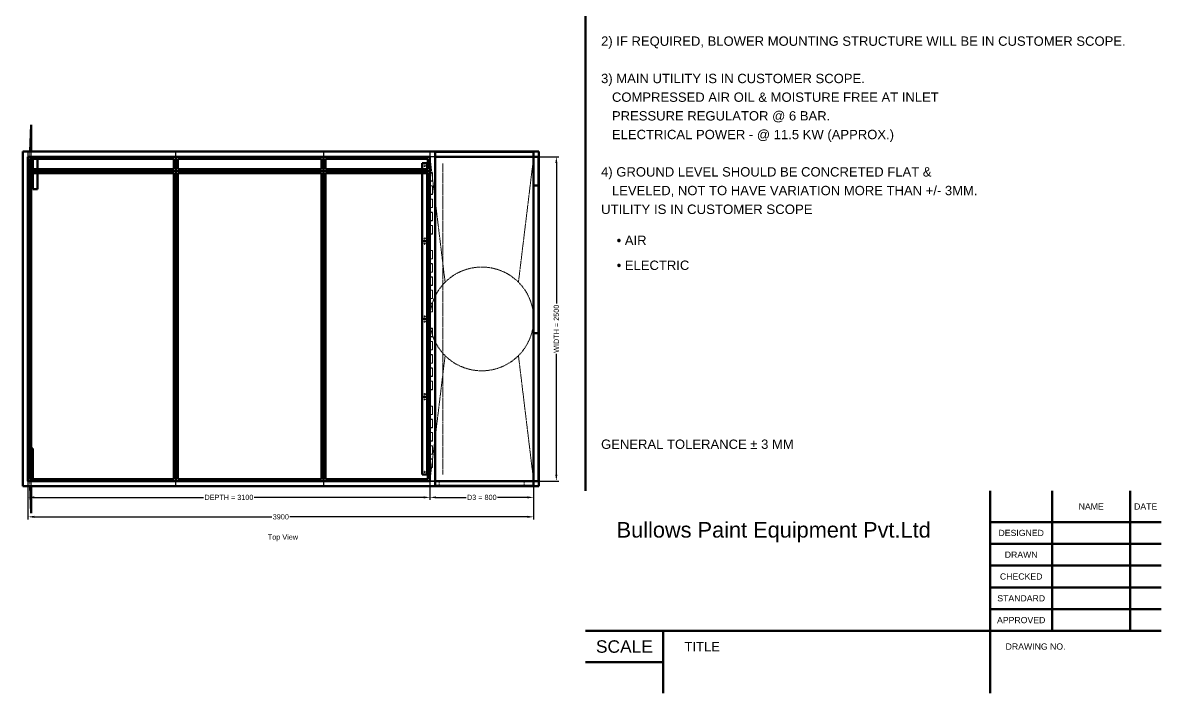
# Model space of a CAD drawing. Header units: millimetres. Extents: x 924 to 14628, y 360 to 10527.
# Drawn here: x 5848 to 14628, y 360 to 5530 of the extents above; entities that cross this region are included whole.
import ezdxf
from ezdxf.enums import TextEntityAlignment as Align

# ---------------------------------------------------------------- set-up
doc = ezdxf.new("R2010")
doc.units = ezdxf.units.MM
doc.linetypes.add('Hidden', pattern=[15, 5, -3, 5, -2])
for name, color, linetype, lineweight in [('Default', 7, 'Continuous', 50), ('Edges', 7, 'Hidden', 15), ('HiddenEdges', 2, 'Hidden', 15), ('HiddenSilhouettes', 2, 'Hidden', 15), ('HiddenWires', 7, 'Hidden', 15), ('Silhouettes', 7, 'Continuous', 50), ('Wires', 7, 'Hidden', 15)]:
    doc.layers.add(name, color=color, linetype=linetype, lineweight=lineweight)
doc.layers.add('Dimension', color=7, linetype='Continuous', lineweight=50, true_color=0x6495ed)
doc.styles.add('Default', font='arial.ttf')
doc.dimstyles.get("Standard").update_dxf_attribs({"dimtxt": 0.18, "dimasz": 0.18, "dimexe": 0.18, "dimexo": 0.0625, "dimgap": 0.09, "dimtad": 0, "dimtih": 1, "dimtoh": 1, "dimdec": 4, "dimzin": 0, "dimdsep": 46, "dimtxsty": 'Standard', "dimcen": 0.09, "dimadec": 0, "dimazin": 0, "dimtfac": 1, "dimtdec": 4, "dimtofl": 0, "dimtmove": 0, "dimatfit": 3, "dimfxl": 1, "dimtolj": 1, "dimtzin": 0, "dimarcsym": 0})

# ---------------------------------------------------------------- blocks, each defined once
blk = doc.blocks.new('Top')
at = {"layer": 'Edges'}
for points in [[(1832.8, 282.8), (1950, 1250)], [(1190, 919.8), (1267.2, 282.8)], [(1190, -919.8), (1267.2, -282.8)], [(1832.8, -282.8), (1950, -1250)]]:
    blk.add_lwpolyline(points, dxfattribs=at)
for start, end in [(45, 135), (135, 154.29836), (315.00001, 45), (205.70164, 224.99999), (224.99999, 315.00001)]:
    blk.add_arc((1550, 0), 400, start, end, dxfattribs=at)
at = {"layer": 'HiddenEdges'}
blk.add_lwpolyline([(1150, 1250), (1190, 919.8)], dxfattribs=at)
for points in [[(-1953, 1253, 0), (1153, 1253, 0)], [(-1953, -1253, 0), (-1953, 1253, 0)], [(-1950, 1253, 0), (1953, 1253, 0)], [(-1948.8, 1286.8, 0), (-811.2, 1286.8, 0)], [(-1948.8, 1250, 0), (-1948.8, 1286.8, 0)], [(-1948.8, 1141.2, 0), (-1948.8, 1248.8, 0)], [(-1948.8, 1248.8, 0), (-811.2, 1248.8, 0)], [(-1935, 1286.8, 0), (-1935, 1288, 0)], [(-1912, 1001.2, 0), (-1912, 1248.8, 0)], [(-825, 1286.8, 0), (-825, 1288, 0)], [(-811.2, 1250, 0), (-811.2, 1286.8, 0)], [(-811.2, 1141.2, 0), (-811.2, 1248.8, 0)], [(-808.8, 1250, 0), (-808.8, 1286.8, 0)], [(-808.8, 1286.8, 0), (328.8, 1286.8, 0)], [(-808.8, 1141.2, 0), (-808.8, 1248.8, 0)], [(-808.8, 1248.8, 0), (328.8, 1248.8, 0)], [(-795, 1286.8, 0), (-795, 1288, 0)], [(315, 1286.8, 0), (315, 1288, 0)], [(328.8, 1250, 0), (328.8, 1286.8, 0)], [(328.8, 1141.2, 0), (328.8, 1248.8, 0)], [(331.2, 1250, 0), (331.2, 1286.8, 0)], [(331.2, 1286.8, 0), (1148.8, 1286.8, 0)], [(331.2, 1248.8, 0), (1148.8, 1248.8, 0)], [(331.2, 1141.2, 0), (331.2, 1248.8, 0)], [(345, 1286.8, 0), (345, 1288, 0)], [(1135, 1286.8, 0), (1135, 1288, 0)], [(1148.8, 1250, 0), (1148.8, 1286.8, 0)], [(1148.8, 1141.2, 0), (1148.8, 1248.8, 0)], [(1151.2, 1250, 0), (1151.2, 1286.8, 0)], [(1151.2, 1286.8, 0), (1948.8, 1286.8, 0)], [(1153, -1253, 0), (1153, 1253, 0)], [(1165, 1286.8, 0), (1165, 1288, 0)], [(1935, 1286.8, 0), (1935, 1288, 0)], [(1948.8, 1250, 0), (1948.8, 1286.8, 0)], [(1950, -1250, 0), (1950, 1250, 0)], [(1951.2, 1031.2, 0), (1951.2, 1248.8, 0)], [(1951.2, 1248.8, 0), (1986.8, 1248.8, 0)], [(1953, -1253, 0), (1953, 1253, 0)], [(-1913.2, 1213.2, 0), (-1912, 1213.2, 0)], [(1950, 1213.2, 0), (1951.2, 1213.2, 0)], [(-1948.8, 1141.2, 0), (-811.2, 1141.2, 0)], [(-1948.8, 1138.8, 0), (-811.2, 1138.8, 0)], [(-1948.8, -1248.8, 0), (-1948.8, 1138.8, 0)], [(-811.2, -1248.8, 0), (-811.2, 1138.8, 0)], [(-808.8, 1141.2, 0), (328.8, 1141.2, 0)], [(-808.8, -1248.8, 0), (-808.8, 1138.8, 0)], [(-808.8, 1138.8, 0), (328.8, 1138.8, 0)], [(328.8, -1248.8, 0), (328.8, 1138.8, 0)], [(331.2, 1141.2, 0), (1148.8, 1141.2, 0)], [(331.2, -1248.8, 0), (331.2, 1138.8, 0)], [(331.2, 1138.8, 0), (1148.8, 1138.8, 0)], [(1148.8, -1248.8, 0), (1148.8, 1138.8, 0)], [(1950, 1066.8, 0), (1951.2, 1066.8, 0)], [(-1950, 1000, 0), (-1925, 1000, 0)], [(-1913.2, 1036.8, 0), (-1912, 1036.8, 0)], [(-1913.2, 1020.7, 0), (-1912, 1020.7, 0)], [(-1913.2, 1020, 0), (-1912, 1020, 0)], [(-1913.2, 1019, 0), (-1912, 1019, 0)], [(-1913.2, 1018, 0), (-1912, 1018, 0)], [(-1913.2, 1017.3, 0), (-1912, 1017.3, 0)], [(-1912, 1001.2, 0), (-1876.4, 1001.2, 0)], [(1950, 993.2, 0), (1951.2, 993.2, 0)], [(1951.2, 1031.2, 0), (1986.8, 1031.2, 0)], [(1951.2, 1028.8, 0), (1986.8, 1028.8, 0)], [(1951.2, -108.8, 0), (1951.2, 1028.8, 0)], [(1950, -73.2, 0), (1951.2, -73.2, 0)], [(1950, -146.8, 0), (1951.2, -146.8, 0)], [(1951.2, -108.8, 0), (1986.8, -108.8, 0)], [(1951.2, -111.2, 0), (1986.8, -111.2, 0)], [(1951.2, -1248.8, 0), (1951.2, -111.2, 0)], [(1150, -1250, 0), (1190, -919.8, 0)], [(-1950, -1036.8, 0), (-1948.8, -1036.8, 0)], [(-1948.8, -1001.2, 0), (-1913.2, -1001.2, 0)], [(-1950, -1213.2, 0), (-1948.8, -1213.2, 0)], [(1950, -1213.2, 0), (1951.2, -1213.2, 0)], [(-1953, -1253, 0), (1153, -1253, 0)], [(-1950, -1229.3, 0), (-1948.8, -1229.3, 0)], [(-1950, -1230, 0), (-1948.8, -1230, 0)], [(-1950, -1231, 0), (-1948.8, -1231, 0)], [(-1950, -1232, 0), (-1948.8, -1232, 0)], [(-1950, -1232.7, 0), (-1948.8, -1232.7, 0)], [(-1950, -1253, 0), (1953, -1253, 0)], [(-1948.8, -1248.8, 0), (-811.2, -1248.8, 0)], [(-1948.8, -1286.8, 0), (-1948.8, -1250, 0)], [(-1948.8, -1286.8, 0), (-811.2, -1286.8, 0)], [(-1935, -1288, 0), (-1935, -1286.8, 0)], [(-825, -1288, 0), (-825, -1286.8, 0)], [(-811.2, -1286.8, 0), (-811.2, -1250, 0)], [(-808.8, -1248.8, 0), (328.8, -1248.8, 0)], [(-808.8, -1286.8, 0), (-808.8, -1250, 0)], [(-808.8, -1286.8, 0), (328.8, -1286.8, 0)], [(-795, -1288, 0), (-795, -1286.8, 0)], [(315, -1288, 0), (315, -1286.8, 0)], [(328.8, -1286.8, 0), (328.8, -1250, 0)], [(331.2, -1248.8, 0), (1148.8, -1248.8, 0)], [(331.2, -1286.8, 0), (331.2, -1250, 0)], [(331.2, -1286.8, 0), (1148.8, -1286.8, 0)], [(345, -1288, 0), (345, -1286.8, 0)], [(1135, -1288, 0), (1135, -1286.8, 0)], [(1148.8, -1286.8, 0), (1148.8, -1250, 0)], [(1151.2, -1286.8, 0), (1151.2, -1250, 0)], [(1151.2, -1286.8, 0), (1948.8, -1286.8, 0)], [(1165, -1288, 0), (1165, -1286.8, 0)], [(1222, -1251.6, 0), (1878, -1251.6, 0)], [(1222, -1286.4, 0), (1878, -1286.4, 0)], [(1260, -1250, 0), (1260, -1248.8, 0)], [(1840, -1250, 0), (1840, -1248.8, 0)], [(1935, -1288, 0), (1935, -1286.8, 0)], [(1948.8, -1286.8, 0), (1948.8, -1250, 0)], [(1951.2, -1248.8, 0), (1986.8, -1248.8, 0)]]:
    blk.add_polyline3d(points, dxfattribs=at)
blk.add_arc((1550, 0), 400, 154.29836, 205.70164, dxfattribs=at)
at = {"layer": 'HiddenSilhouettes'}
for points in [[(-1950, 1250, 0), (-1950, 1290, 0)], [(-1950, 1288, 0), (-810, 1288, 0)], [(-1950, 1250, 0), (-1950, 1288, 0)], [(-1950, 1251.2, 0), (-810, 1251.2, 0)], [(-1947, 1003, 0), (-1934.2, 1290, 0)], [(-1925, 1235, 0), (-1925, 1290, 0)], [(-1913.2, 1235, 0), (-1913.2, 1250, 0)], [(-1876.4, 1235, 0), (-1876.4, 1250, 0)], [(-810, 1250, 0), (-810, 1288, 0)], [(-810, 1288, 0), (330, 1288, 0)], [(-810, 1251.2, 0), (330, 1251.2, 0)], [(330, 1250, 0), (330, 1288, 0)], [(330, 1288, 0), (1150, 1288, 0)], [(330, 1251.2, 0), (1150, 1251.2, 0)], [(1119.4, 1250, 0), (1243.8, 1250, 0)], [(1150, 1250, 0), (1150, 1288, 0)], [(1150, 1288, 0), (1190, 1288, 0)], [(1150, 1251.2, 0), (1950, 1251.2, 0)], [(1150, 1250, 0), (1190, 1250, 0)], [(-1925, 1125, 0), (-1925, 1155, 0)], [(-1913.2, 1125, 0), (-1913.2, 1155, 0)], [(-1876.4, 1125, 0), (-1876.4, 1155, 0)], [(1090, 1125, 0), (1090, 1155, 0)], [(1130, 1125, 0), (1130, 1155, 0)], [(1130, 1125, 0), (1130, 1155, 0)], [(1131.2, 1125, 0), (1131.2, 1155, 0)], [(1135, 1187.5, 0), (1150, 1187.5, 0)], [(1135, 1186.3, 0), (1150, 1186.3, 0)], [(1135, 1122.7, 0), (1150, 1122.7, 0)], [(1135, 1121.5, 0), (1150, 1121.5, 0)], [(1135, 1085.5, 0), (1150, 1085.5, 0)], [(1135, 1084.3, 0), (1150, 1084.3, 0)], [(1150, 1128.5, 0), (1170, 1128.5, 0)], [(1150, 1127.3, 0), (1168.8, 1127.3, 0)], [(1150, 1063.7, 0), (1168.8, 1063.7, 0)], [(1150, 1062.5, 0), (1170, 1062.5, 0)], [(1168.8, 1063.7, 0), (1168.8, 1127.3, 0)], [(1170, 1062.5, 0), (1170, 1128.5, 0)], [(-1950, 1025, 0), (-1947, 1025, 0)], [(-1947, -1025, 0), (-1947, 1025, 0)], [(-1913.2, 1021, 0), (-1912, 1021, 0)], [(-1913.2, 1017, 0), (-1912, 1017, 0)], [(1135, 1020.7, 0), (1150, 1020.7, 0)], [(1135, 1019.5, 0), (1150, 1019.5, 0)], [(1135, 983.5, 0), (1150, 983.5, 0)], [(1135, 982.3, 0), (1150, 982.3, 0)], [(1150, 1026.5, 0), (1170, 1026.5, 0)], [(1150, 1025.3, 0), (1168.8, 1025.3, 0)], [(1168.8, 961.7, 0), (1168.8, 1025.3, 0)], [(1170, 960.5, 0), (1170, 1026.5, 0)], [(1135, 918.7, 0), (1150, 918.7, 0)], [(1135, 917.5, 0), (1150, 917.5, 0)], [(1135, 881.5, 0), (1150, 881.5, 0)], [(1135, 880.3, 0), (1150, 880.3, 0)], [(1150, 961.7, 0), (1168.8, 961.7, 0)], [(1150, 960.5, 0), (1170, 960.5, 0)], [(1150, 924.5, 0), (1170, 924.5, 0)], [(1150, 923.3, 0), (1168.8, 923.3, 0)], [(1168.8, 859.7, 0), (1168.8, 923.3, 0)], [(1170, 858.5, 0), (1170, 924.5, 0)], [(1135, 816.7, 0), (1150, 816.7, 0)], [(1135, 815.5, 0), (1150, 815.5, 0)], [(1150, 859.7, 0), (1168.8, 859.7, 0)], [(1150, 858.5, 0), (1170, 858.5, 0)], [(1150, 822.5, 0), (1170, 822.5, 0)], [(1150, 821.3, 0), (1168.8, 821.3, 0)], [(1168.8, 757.7, 0), (1168.8, 821.3, 0)], [(1170, 756.5, 0), (1170, 822.5, 0)], [(1135, 779.5, 0), (1150, 779.5, 0)], [(1135, 778.3, 0), (1150, 778.3, 0)], [(1135, 714.7, 0), (1150, 714.7, 0)], [(1135, 713.5, 0), (1150, 713.5, 0)], [(1150, 757.7, 0), (1168.8, 757.7, 0)], [(1150, 756.5, 0), (1170, 756.5, 0)], [(1150, 720.5, 0), (1170, 720.5, 0)], [(1150, 719.3, 0), (1168.8, 719.3, 0)], [(1168.8, 655.7, 0), (1168.8, 719.3, 0)], [(1170, 654.5, 0), (1170, 720.5, 0)], [(1135, 677.5, 0), (1150, 677.5, 0)], [(1135, 676.3, 0), (1150, 676.3, 0)], [(1150, 655.7, 0), (1168.8, 655.7, 0)], [(1150, 654.5, 0), (1170, 654.5, 0)], [(1135, 612.7, 0), (1150, 612.7, 0)], [(1135, 611.5, 0), (1150, 611.5, 0)], [(1135, 587.5, 0), (1150, 587.5, 0)], [(1135, 586.3, 0), (1150, 586.3, 0)], [(1150, 528.5, 0), (1170, 528.5, 0)], [(1150, 527.3, 0), (1168.8, 527.3, 0)], [(1168.8, 463.7, 0), (1168.8, 527.3, 0)], [(1170, 462.5, 0), (1170, 528.5, 0)], [(1135, 522.7, 0), (1150, 522.7, 0)], [(1135, 521.5, 0), (1150, 521.5, 0)], [(1135, 485.5, 0), (1150, 485.5, 0)], [(1135, 484.3, 0), (1150, 484.3, 0)], [(1150, 463.7, 0), (1168.8, 463.7, 0)], [(1150, 462.5, 0), (1170, 462.5, 0)], [(1135, 420.7, 0), (1150, 420.7, 0)], [(1135, 419.5, 0), (1150, 419.5, 0)], [(1135, 383.5, 0), (1150, 383.5, 0)], [(1135, 382.3, 0), (1150, 382.3, 0)], [(1150, 426.5, 0), (1170, 426.5, 0)], [(1150, 425.3, 0), (1168.8, 425.3, 0)], [(1150, 361.7, 0), (1168.8, 361.7, 0)], [(1150, 360.5, 0), (1170, 360.5, 0)], [(1168.8, 361.7, 0), (1168.8, 425.3, 0)], [(1170, 360.5, 0), (1170, 426.5, 0)], [(1135, 318.7, 0), (1150, 318.7, 0)], [(1135, 317.5, 0), (1150, 317.5, 0)], [(1135, 281.5, 0), (1150, 281.5, 0)], [(1135, 280.3, 0), (1150, 280.3, 0)], [(1150, 324.5, 0), (1170, 324.5, 0)], [(1150, 323.3, 0), (1168.8, 323.3, 0)], [(1168.8, 259.7, 0), (1168.8, 323.3, 0)], [(1170, 258.5, 0), (1170, 324.5, 0)], [(1135, 216.7, 0), (1150, 216.7, 0)], [(1135, 215.5, 0), (1150, 215.5, 0)], [(1135, 179.5, 0), (1150, 179.5, 0)], [(1135, 178.3, 0), (1150, 178.3, 0)], [(1150, 259.7, 0), (1168.8, 259.7, 0)], [(1150, 258.5, 0), (1170, 258.5, 0)], [(1150, 222.5, 0), (1170, 222.5, 0)], [(1150, 221.3, 0), (1168.8, 221.3, 0)], [(1168.8, 157.7, 0), (1168.8, 221.3, 0)], [(1170, 156.5, 0), (1170, 222.5, 0)], [(1135, 114.7, 0), (1150, 114.7, 0)], [(1135, 113.5, 0), (1150, 113.5, 0)], [(1150, 157.7, 0), (1168.8, 157.7, 0)], [(1150, 156.5, 0), (1170, 156.5, 0)], [(1150, 120.5, 0), (1170, 120.5, 0)], [(1150, 119.3, 0), (1168.8, 119.3, 0)], [(1168.8, 55.7, 0), (1168.8, 119.3, 0)], [(1170, 54.5, 0), (1170, 120.5, 0)], [(1135, 77.5, 0), (1150, 77.5, 0)], [(1135, 76.3, 0), (1150, 76.3, 0)], [(1135, 12.7, 0), (1150, 12.7, 0)], [(1135, 11.5, 0), (1150, 11.5, 0)], [(1150, 55.7, 0), (1168.8, 55.7, 0)], [(1150, 54.5, 0), (1170, 54.5, 0)], [(1135, -12.5, 0), (1150, -12.5, 0)], [(1135, -13.7, 0), (1150, -13.7, 0)], [(1135, -77.3, 0), (1150, -77.3, 0)], [(1135, -78.5, 0), (1150, -78.5, 0)], [(1150, -71.5, 0), (1170, -71.5, 0)], [(1150, -72.7, 0), (1168.8, -72.7, 0)], [(1168.8, -136.3, 0), (1168.8, -72.7, 0)], [(1170, -137.5, 0), (1170, -71.5, 0)], [(1135, -114.5, 0), (1150, -114.5, 0)], [(1135, -115.7, 0), (1150, -115.7, 0)], [(1150, -136.3, 0), (1168.8, -136.3, 0)], [(1150, -137.5, 0), (1170, -137.5, 0)], [(1150, -173.5, 0), (1170, -173.5, 0)], [(1150, -174.7, 0), (1168.8, -174.7, 0)], [(1168.8, -238.3, 0), (1168.8, -174.7, 0)], [(1170, -239.5, 0), (1170, -173.5, 0)], [(1135, -179.3, 0), (1150, -179.3, 0)], [(1135, -180.5, 0), (1150, -180.5, 0)], [(1135, -216.5, 0), (1150, -216.5, 0)], [(1135, -217.7, 0), (1150, -217.7, 0)], [(1150, -238.3, 0), (1168.8, -238.3, 0)], [(1150, -239.5, 0), (1170, -239.5, 0)], [(1135, -281.3, 0), (1150, -281.3, 0)], [(1135, -282.5, 0), (1150, -282.5, 0)], [(1135, -318.5, 0), (1150, -318.5, 0)], [(1135, -319.7, 0), (1150, -319.7, 0)], [(1150, -275.5, 0), (1170, -275.5, 0)], [(1150, -276.7, 0), (1168.8, -276.7, 0)], [(1150, -340.3, 0), (1168.8, -340.3, 0)], [(1150, -341.5, 0), (1170, -341.5, 0)], [(1168.8, -340.3, 0), (1168.8, -276.7, 0)], [(1170, -341.5, 0), (1170, -275.5, 0)], [(1135, -383.3, 0), (1150, -383.3, 0)], [(1135, -384.5, 0), (1150, -384.5, 0)], [(1135, -420.5, 0), (1150, -420.5, 0)], [(1135, -421.7, 0), (1150, -421.7, 0)], [(1150, -377.5, 0), (1170, -377.5, 0)], [(1150, -378.7, 0), (1168.8, -378.7, 0)], [(1168.8, -442.3, 0), (1168.8, -378.7, 0)], [(1170, -443.5, 0), (1170, -377.5, 0)], [(1135, -485.3, 0), (1150, -485.3, 0)], [(1135, -486.5, 0), (1150, -486.5, 0)], [(1135, -522.5, 0), (1150, -522.5, 0)], [(1135, -523.7, 0), (1150, -523.7, 0)], [(1150, -442.3, 0), (1168.8, -442.3, 0)], [(1150, -443.5, 0), (1170, -443.5, 0)], [(1150, -479.5, 0), (1170, -479.5, 0)], [(1150, -480.7, 0), (1168.8, -480.7, 0)], [(1168.8, -544.3, 0), (1168.8, -480.7, 0)], [(1170, -545.5, 0), (1170, -479.5, 0)], [(1135, -587.3, 0), (1150, -587.3, 0)], [(1135, -588.5, 0), (1150, -588.5, 0)], [(1135, -612.5, 0), (1150, -612.5, 0)], [(1135, -613.7, 0), (1150, -613.7, 0)], [(1150, -544.3, 0), (1168.8, -544.3, 0)], [(1150, -545.5, 0), (1170, -545.5, 0)], [(1135, -677.3, 0), (1150, -677.3, 0)], [(1135, -678.5, 0), (1150, -678.5, 0)], [(1150, -671.5, 0), (1170, -671.5, 0)], [(1150, -672.7, 0), (1168.8, -672.7, 0)], [(1168.8, -736.3, 0), (1168.8, -672.7, 0)], [(1170, -737.5, 0), (1170, -671.5, 0)], [(1135, -714.5, 0), (1150, -714.5, 0)], [(1135, -715.7, 0), (1150, -715.7, 0)], [(1135, -779.3, 0), (1150, -779.3, 0)], [(1135, -780.5, 0), (1150, -780.5, 0)], [(1150, -736.3, 0), (1168.8, -736.3, 0)], [(1150, -737.5, 0), (1170, -737.5, 0)], [(1150, -773.5, 0), (1170, -773.5, 0)], [(1150, -774.7, 0), (1168.8, -774.7, 0)], [(1168.8, -838.3, 0), (1168.8, -774.7, 0)], [(1170, -839.5, 0), (1170, -773.5, 0)], [(1135, -816.5, 0), (1150, -816.5, 0)], [(1135, -817.7, 0), (1150, -817.7, 0)], [(1150, -838.3, 0), (1168.8, -838.3, 0)], [(1150, -839.5, 0), (1170, -839.5, 0)], [(1150, -875.5, 0), (1170, -875.5, 0)], [(1150, -876.7, 0), (1168.8, -876.7, 0)], [(1168.8, -940.3, 0), (1168.8, -876.7, 0)], [(1170, -941.5, 0), (1170, -875.5, 0)], [(1135, -881.3, 0), (1150, -881.3, 0)], [(1135, -882.5, 0), (1150, -882.5, 0)], [(1135, -918.5, 0), (1150, -918.5, 0)], [(1135, -919.7, 0), (1150, -919.7, 0)], [(1150, -940.3, 0), (1168.8, -940.3, 0)], [(1150, -941.5, 0), (1170, -941.5, 0)], [(-1950, -1000, 0), (-1925, -1000, 0)], [(-1950, -1025, 0), (-1947, -1025, 0)], [(-1947, -1003, 0), (-1934.2, -1290, 0)], [(1135, -983.3, 0), (1150, -983.3, 0)], [(1135, -984.5, 0), (1150, -984.5, 0)], [(1135, -1020.5, 0), (1150, -1020.5, 0)], [(1135, -1021.7, 0), (1150, -1021.7, 0)], [(1150, -977.5, 0), (1170, -977.5, 0)], [(1150, -978.7, 0), (1168.8, -978.7, 0)], [(1150, -1042.3, 0), (1168.8, -1042.3, 0)], [(1150, -1043.5, 0), (1170, -1043.5, 0)], [(1168.8, -1042.3, 0), (1168.8, -978.7, 0)], [(1170, -1043.5, 0), (1170, -977.5, 0)], [(1135, -1085.3, 0), (1150, -1085.3, 0)], [(1135, -1086.5, 0), (1150, -1086.5, 0)], [(1135, -1122.5, 0), (1150, -1122.5, 0)], [(1135, -1123.7, 0), (1150, -1123.7, 0)], [(1150, -1079.5, 0), (1170, -1079.5, 0)], [(1150, -1080.7, 0), (1168.8, -1080.7, 0)], [(1168.8, -1144.3, 0), (1168.8, -1080.7, 0)], [(1170, -1145.5, 0), (1170, -1079.5, 0)], [(-1950, -1229, 0), (-1948.8, -1229, 0)], [(1135, -1187.3, 0), (1150, -1187.3, 0)], [(1135, -1188.5, 0), (1150, -1188.5, 0)], [(1150, -1144.3, 0), (1168.8, -1144.3, 0)], [(1150, -1145.5, 0), (1170, -1145.5, 0)], [(-1950, -1233, 0), (-1948.8, -1233, 0)], [(-1950, -1248.8, 0), (-810, -1248.8, 0)], [(-1950, -1288, 0), (-1950, -1250, 0)], [(-1950, -1290, 0), (-1950, -1250, 0)], [(-1950, -1288, 0), (-810, -1288, 0)], [(-1925, -1290, 0), (-1925, -1235, 0)], [(-1913.2, -1250, 0), (-1913.2, -1235, 0)], [(-995, -1250, 0), (995, -1250, 0)], [(-810, -1248.8, 0), (330, -1248.8, 0)], [(-810, -1288, 0), (-810, -1250, 0)], [(-810, -1288, 0), (330, -1288, 0)], [(330, -1248.8, 0), (1150, -1248.8, 0)], [(330, -1288, 0), (330, -1250, 0)], [(330, -1288, 0), (1150, -1288, 0)], [(1119.4, -1250, 0), (1243.8, -1250, 0)], [(1119.4, -1290, 0), (1190, -1290, 0)], [(1150, -1248.8, 0), (1950, -1248.8, 0)], [(1150, -1288, 0), (1150, -1250, 0)], [(1150, -1250, 0), (1190, -1250, 0)], [(1150, -1288, 0), (1190, -1288, 0)], [(1220.4, -1288, 0), (1220.4, -1250, 0)], [(1222, -1288, 0), (1222, -1250, 0)], [(1223.6, -1251.6, 0), (1223.6, -1250, 0)], [(1237.5, -1247, 0), (1287.5, -1247, 0)], [(1237.5, -1250, 0), (1237.5, -1247, 0)], [(1258.4, -1251.6, 0), (1258.4, -1250, 0)], [(1260, -1251.6, 0), (1260, -1250, 0)], [(1287.5, -1250, 0), (1287.5, -1247, 0)], [(1287.5, -1247, 0), (1817.5, -1247, 0)], [(1817.5, -1250, 0), (1817.5, -1247, 0)], [(1817.5, -1247, 0), (1867.5, -1247, 0)], [(1840, -1251.6, 0), (1840, -1250, 0)], [(1841.6, -1251.6, 0), (1841.6, -1250, 0)], [(1867.5, -1250, 0), (1867.5, -1247, 0)], [(1876.4, -1288, 0), (1876.4, -1250, 0)], [(1878, -1288, 0), (1878, -1250, 0)], [(1950, -1250, 0), (1950, -1248.8, 0)]]:
    blk.add_polyline3d(points, dxfattribs=at)
at = {"layer": 'HiddenWires'}
for points in [[(1250, 600, 0), (1250, 1200, 0)], [(1250, 0, 0), (1250, 600, 0)], [(1250, -600, 0), (1250, 0, 0)], [(1250, -1200, 0), (1250, -600, 0)]]:
    blk.add_polyline3d(points, dxfattribs=at)
at = {"layer": 'Silhouettes'}
for points in [[(-1934.2, 1290), (-1925, 1497)], [(-1934.2, -1290), (-1925, -1497)]]:
    blk.add_lwpolyline(points, dxfattribs=at)
for points in [[(-1925, 1290, 0), (-1925, 1497, 0)], [(-1990, 1290, 0), (1190, 1290, 0)], [(-1990, -1290, 0), (-1990, 1290, 0)], [(-1950, 1250, 0), (-810, 1250, 0)], [(-1950, 1140, 0), (-1950, 1250, 0)], [(-1950, 1122.8, 0), (-1950, 1250, 0)], [(-1935, 1155, 0), (-1935, 1235, 0)], [(-1935, 1235, 0), (-825, 1235, 0)], [(-1925, 1155, 0), (-1925, 1235, 0)], [(-1913.2, 1155, 0), (-1913.2, 1235, 0)], [(-1876.4, 1155, 0), (-1876.4, 1235, 0)], [(-995, 1250, 0), (995, 1250, 0)], [(-825, 1155, 0), (-825, 1235, 0)], [(-810, 1140, 0), (-810, 1250, 0)], [(-810, 1250, 0), (330, 1250, 0)], [(-795, 1155, 0), (-795, 1235, 0)], [(-795, 1235, 0), (315, 1235, 0)], [(315, 1155, 0), (315, 1235, 0)], [(330, 1250, 0), (1150, 1250, 0)], [(330, 1140, 0), (330, 1250, 0)], [(345, 1155, 0), (345, 1235, 0)], [(345, 1235, 0), (1135, 1235, 0)], [(1119.4, 1290, 0), (1990, 1290, 0)], [(1135, 1155, 0), (1135, 1235, 0)], [(1150, 1140, 0), (1150, 1250, 0)], [(1190, -1290, 0), (1190, 1290, 0)], [(1190, 1288, 0), (1950, 1288, 0)], [(1190, 1250, 0), (1950, 1250, 0)], [(1950, 1250, 0), (1950, 1288, 0)], [(1950, 0, 0), (1950, 1250, 0)], [(1950, 1122.8, 0), (1950, 1250, 0)], [(1950, 1250, 0), (1986.8, 1250, 0)], [(1986.8, 1030, 0), (1986.8, 1250, 0)], [(1990, -1290, 0), (1990, 1290, 0)], [(-1935, 1155, 0), (-825, 1155, 0)], [(-795, 1155, 0), (315, 1155, 0)], [(345, 1155, 0), (1135, 1155, 0)], [(1090, 1155, 0), (1090, 1200, 0)], [(1090, 1200, 0), (1130, 1200, 0)], [(1130, 1155, 0), (1130, 1200, 0)], [(1130, 1155, 0), (1130, 1187.5, 0)], [(1130, 1187.5, 0), (1135, 1187.5, 0)], [(1131.2, 1155, 0), (1131.2, 1186.3, 0)], [(1131.2, 1186.3, 0), (1135, 1186.3, 0)], [(1150, 1122.8, 0), (1150, 1216.3, 0)], [(-1950, 1140, 0), (-810, 1140, 0)], [(-1950, -1250, 0), (-1950, 1140, 0)], [(-1935, 1125, 0), (-825, 1125, 0)], [(-1935, -1235, 0), (-1935, 1125, 0)], [(-1925, -1235, 0), (-1925, 1125, 0)], [(-1913.2, 1000, 0), (-1913.2, 1125, 0)], [(-1876.4, 1000, 0), (-1876.4, 1125, 0)], [(-825, -1235, 0), (-825, 1125, 0)], [(-810, -1250, 0), (-810, 1140, 0)], [(-810, 1140, 0), (330, 1140, 0)], [(-795, -1235, 0), (-795, 1125, 0)], [(-795, 1125, 0), (315, 1125, 0)], [(315, -1235, 0), (315, 1125, 0)], [(330, -1250, 0), (330, 1140, 0)], [(330, 1140, 0), (1150, 1140, 0)], [(345, -1235, 0), (345, 1125, 0)], [(345, 1125, 0), (1135, 1125, 0)], [(1090, 600, 0), (1090, 1125, 0)], [(1130, 1121.5, 0), (1130, 1125, 0)], [(1130, 600, 0), (1130, 1125, 0)], [(1130, 1121.5, 0), (1135, 1121.5, 0)], [(1130, 1019.5, 0), (1130, 1085.5, 0)], [(1130, 1085.5, 0), (1135, 1085.5, 0)], [(1131.2, 1122.7, 0), (1131.2, 1125, 0)], [(1131.2, 1122.7, 0), (1135, 1122.7, 0)], [(1131.2, 1020.7, 0), (1131.2, 1084.3, 0)], [(1131.2, 1084.3, 0), (1135, 1084.3, 0)], [(1135, -1235, 0), (1135, 1125, 0)], [(1150, -1250, 0), (1150, 1140, 0)], [(-1913.2, 1000, 0), (-1876.4, 1000, 0)], [(1130, 1019.5, 0), (1135, 1019.5, 0)], [(1130, 917.5, 0), (1130, 983.5, 0)], [(1130, 983.5, 0), (1135, 983.5, 0)], [(1131.2, 1020.7, 0), (1135, 1020.7, 0)], [(1131.2, 918.7, 0), (1131.2, 982.3, 0)], [(1131.2, 982.3, 0), (1135, 982.3, 0)], [(1950, 1030, 0), (1986.8, 1030, 0)], [(1986.8, -110, 0), (1986.8, 1030, 0)], [(1130, 917.5, 0), (1135, 917.5, 0)], [(1130, 815.5, 0), (1130, 881.5, 0)], [(1130, 881.5, 0), (1135, 881.5, 0)], [(1131.2, 918.7, 0), (1135, 918.7, 0)], [(1131.2, 816.7, 0), (1131.2, 880.3, 0)], [(1131.2, 880.3, 0), (1135, 880.3, 0)], [(1130, 815.5, 0), (1135, 815.5, 0)], [(1131.2, 816.7, 0), (1135, 816.7, 0)], [(1130, 713.5, 0), (1130, 779.5, 0)], [(1130, 779.5, 0), (1135, 779.5, 0)], [(1130, 713.5, 0), (1135, 713.5, 0)], [(1131.2, 714.7, 0), (1131.2, 778.3, 0)], [(1131.2, 778.3, 0), (1135, 778.3, 0)], [(1131.2, 714.7, 0), (1135, 714.7, 0)], [(1130, 611.5, 0), (1130, 677.5, 0)], [(1130, 677.5, 0), (1135, 677.5, 0)], [(1131.2, 612.7, 0), (1131.2, 676.3, 0)], [(1131.2, 676.3, 0), (1135, 676.3, 0)], [(1090, 0, 0), (1090, 600, 0)], [(1090, 600, 0), (1130, 600, 0)], [(1130, 611.5, 0), (1135, 611.5, 0)], [(1130, 0, 0), (1130, 600, 0)], [(1130, 521.5, 0), (1130, 587.5, 0)], [(1130, 587.5, 0), (1135, 587.5, 0)], [(1131.2, 612.7, 0), (1135, 612.7, 0)], [(1131.2, 522.7, 0), (1131.2, 586.3, 0)], [(1131.2, 586.3, 0), (1135, 586.3, 0)], [(1130, 521.5, 0), (1135, 521.5, 0)], [(1130, 419.5, 0), (1130, 485.5, 0)], [(1130, 485.5, 0), (1135, 485.5, 0)], [(1131.2, 522.7, 0), (1135, 522.7, 0)], [(1131.2, 420.7, 0), (1131.2, 484.3, 0)], [(1131.2, 484.3, 0), (1135, 484.3, 0)], [(1130, 419.5, 0), (1135, 419.5, 0)], [(1130, 317.5, 0), (1130, 383.5, 0)], [(1130, 383.5, 0), (1135, 383.5, 0)], [(1131.2, 420.7, 0), (1135, 420.7, 0)], [(1131.2, 318.7, 0), (1131.2, 382.3, 0)], [(1131.2, 382.3, 0), (1135, 382.3, 0)], [(1130, 317.5, 0), (1135, 317.5, 0)], [(1130, 215.5, 0), (1130, 281.5, 0)], [(1130, 281.5, 0), (1135, 281.5, 0)], [(1131.2, 318.7, 0), (1135, 318.7, 0)], [(1131.2, 216.7, 0), (1131.2, 280.3, 0)], [(1131.2, 280.3, 0), (1135, 280.3, 0)], [(1130, 215.5, 0), (1135, 215.5, 0)], [(1130, 113.5, 0), (1130, 179.5, 0)], [(1130, 179.5, 0), (1135, 179.5, 0)], [(1131.2, 216.7, 0), (1135, 216.7, 0)], [(1131.2, 114.7, 0), (1131.2, 178.3, 0)], [(1131.2, 178.3, 0), (1135, 178.3, 0)], [(1130, 113.5, 0), (1135, 113.5, 0)], [(1131.2, 114.7, 0), (1135, 114.7, 0)], [(1090, -600, 0), (1090, 0, 0)], [(1090, 0, 0), (1130, 0, 0)], [(1130, 11.5, 0), (1130, 77.5, 0)], [(1130, 77.5, 0), (1135, 77.5, 0)], [(1130, 11.5, 0), (1135, 11.5, 0)], [(1130, -600, 0), (1130, 0, 0)], [(1131.2, 12.7, 0), (1131.2, 76.3, 0)], [(1131.2, 76.3, 0), (1135, 76.3, 0)], [(1131.2, 12.7, 0), (1135, 12.7, 0)], [(1950, -1248.8, 0), (1950, 0, 0)], [(1130, -78.5, 0), (1130, -12.5, 0)], [(1130, -12.5, 0), (1135, -12.5, 0)], [(1130, -78.5, 0), (1135, -78.5, 0)], [(1131.2, -77.3, 0), (1131.2, -13.7, 0)], [(1131.2, -13.7, 0), (1135, -13.7, 0)], [(1131.2, -77.3, 0), (1135, -77.3, 0)], [(1130, -180.5, 0), (1130, -114.5, 0)], [(1130, -114.5, 0), (1135, -114.5, 0)], [(1131.2, -179.3, 0), (1131.2, -115.7, 0)], [(1131.2, -115.7, 0), (1135, -115.7, 0)], [(1950, -110, 0), (1986.8, -110, 0)], [(1986.8, -1250, 0), (1986.8, -110, 0)], [(1130, -180.5, 0), (1135, -180.5, 0)], [(1130, -282.5, 0), (1130, -216.5, 0)], [(1130, -216.5, 0), (1135, -216.5, 0)], [(1131.2, -179.3, 0), (1135, -179.3, 0)], [(1131.2, -281.3, 0), (1131.2, -217.7, 0)], [(1131.2, -217.7, 0), (1135, -217.7, 0)], [(1130, -282.5, 0), (1135, -282.5, 0)], [(1130, -384.5, 0), (1130, -318.5, 0)], [(1130, -318.5, 0), (1135, -318.5, 0)], [(1131.2, -281.3, 0), (1135, -281.3, 0)], [(1131.2, -383.3, 0), (1131.2, -319.7, 0)], [(1131.2, -319.7, 0), (1135, -319.7, 0)], [(1130, -384.5, 0), (1135, -384.5, 0)], [(1130, -486.5, 0), (1130, -420.5, 0)], [(1130, -420.5, 0), (1135, -420.5, 0)], [(1131.2, -383.3, 0), (1135, -383.3, 0)], [(1131.2, -485.3, 0), (1131.2, -421.7, 0)], [(1131.2, -421.7, 0), (1135, -421.7, 0)], [(1130, -486.5, 0), (1135, -486.5, 0)], [(1130, -588.5, 0), (1130, -522.5, 0)], [(1130, -522.5, 0), (1135, -522.5, 0)], [(1131.2, -485.3, 0), (1135, -485.3, 0)], [(1131.2, -587.3, 0), (1131.2, -523.7, 0)], [(1131.2, -523.7, 0), (1135, -523.7, 0)], [(1090, -1200, 0), (1090, -600, 0)], [(1090, -600, 0), (1130, -600, 0)], [(1130, -588.5, 0), (1135, -588.5, 0)], [(1130, -1200, 0), (1130, -600, 0)], [(1130, -678.5, 0), (1130, -612.5, 0)], [(1130, -612.5, 0), (1135, -612.5, 0)], [(1131.2, -587.3, 0), (1135, -587.3, 0)], [(1131.2, -677.3, 0), (1131.2, -613.7, 0)], [(1131.2, -613.7, 0), (1135, -613.7, 0)], [(1130, -678.5, 0), (1135, -678.5, 0)], [(1131.2, -677.3, 0), (1135, -677.3, 0)], [(1130, -780.5, 0), (1130, -714.5, 0)], [(1130, -714.5, 0), (1135, -714.5, 0)], [(1130, -780.5, 0), (1135, -780.5, 0)], [(1131.2, -779.3, 0), (1131.2, -715.7, 0)], [(1131.2, -715.7, 0), (1135, -715.7, 0)], [(1131.2, -779.3, 0), (1135, -779.3, 0)], [(1130, -882.5, 0), (1130, -816.5, 0)], [(1130, -816.5, 0), (1135, -816.5, 0)], [(1131.2, -881.3, 0), (1131.2, -817.7, 0)], [(1131.2, -817.7, 0), (1135, -817.7, 0)], [(1130, -882.5, 0), (1135, -882.5, 0)], [(1130, -984.5, 0), (1130, -918.5, 0)], [(1130, -918.5, 0), (1135, -918.5, 0)], [(1131.2, -881.3, 0), (1135, -881.3, 0)], [(1131.2, -983.3, 0), (1131.2, -919.7, 0)], [(1131.2, -919.7, 0), (1135, -919.7, 0)], [(-1925, -1000, 0), (-1913.2, -1000, 0)], [(-1913.2, -1235, 0), (-1913.2, -1000, 0)], [(1130, -984.5, 0), (1135, -984.5, 0)], [(1130, -1086.5, 0), (1130, -1020.5, 0)], [(1130, -1020.5, 0), (1135, -1020.5, 0)], [(1131.2, -983.3, 0), (1135, -983.3, 0)], [(1131.2, -1085.3, 0), (1131.2, -1021.7, 0)], [(1131.2, -1021.7, 0), (1135, -1021.7, 0)], [(1130, -1086.5, 0), (1135, -1086.5, 0)], [(1130, -1188.5, 0), (1130, -1122.5, 0)], [(1130, -1122.5, 0), (1135, -1122.5, 0)], [(1131.2, -1085.3, 0), (1135, -1085.3, 0)], [(1131.2, -1187.3, 0), (1131.2, -1123.7, 0)], [(1131.2, -1123.7, 0), (1135, -1123.7, 0)], [(1950, -1250, 0), (1950, -1122.8, 0)], [(1090, -1200, 0), (1130, -1200, 0)], [(1130, -1188.5, 0), (1135, -1188.5, 0)], [(1131.2, -1187.3, 0), (1135, -1187.3, 0)], [(-1990, -1290, 0), (1190, -1290, 0)], [(-1950, -1250, 0), (-810, -1250, 0)], [(-1935, -1235, 0), (-825, -1235, 0)], [(-1925, -1497, 0), (-1925, -1290, 0)], [(-810, -1250, 0), (330, -1250, 0)], [(-795, -1235, 0), (315, -1235, 0)], [(330, -1250, 0), (1150, -1250, 0)], [(345, -1235, 0), (1135, -1235, 0)], [(1190, -1250, 0), (1950, -1250, 0)], [(1190, -1288, 0), (1950, -1288, 0)], [(1190, -1290, 0), (1990, -1290, 0)], [(1950, -1288, 0), (1950, -1250, 0)], [(1950, -1250, 0), (1986.8, -1250, 0)]]:
    blk.add_polyline3d(points, dxfattribs=at)
for points in [[(-1950, 1290, 0)], [(1950, 1251.2, 0)], [(1130, 467.8, 0)], [(330, -1248.8, 0)], [(330, -1250, 0)]]:
    blk.add_polyline3d(points, close=True, dxfattribs=at)
at = {"layer": 'Wires'}
for centre in [(1110, 1180), (1110, 620), (1110, 580), (1110, 20), (1110, -20), (1110, -580), (1110, -620), (1110, -1180)]:
    blk.add_circle(centre, 5, dxfattribs=at)
blk = doc.blocks.new('*D5')
at = {"layer": 'Defpoints', "color": 0}
for p in [(5888, 3246), (9788, 3246), (9788, 1720)]:
    blk.add_point(p, dxfattribs=at)
at = {"layer": 'Dimension', "color": 0, "lineweight": -2}
for p, q in [((5888, 3236), (5888, 1700)), ((9788, 3236), (9788, 1700)), ((5936, 1720), (7768.4, 1720)), ((9740, 1720), (7907.6, 1720))]:
    blk.add_line(p, q, dxfattribs=at)
at = {"layer": 'Dimension', "color": 0}
for points in [[(5936, 1728), (5936, 1712), (5888, 1720)], [(9740, 1712), (9740, 1728), (9788, 1720)]]:
    blk.add_solid(points, dxfattribs=at)
at = {"layer": 'Dimension', "color": 0, "insert": (7838, 1720), "char_height": 40, "attachment_point": 5, "style": 'Default'}
blk.add_mtext('\\A1;3900', dxfattribs=at)
blk = doc.blocks.new('*D6')
at = {"layer": 'Defpoints', "color": 0}
for p in [(5888, 3246), (8988, 3246), (8988, 1870)]:
    blk.add_point(p, dxfattribs=at)
at = {"layer": 'Dimension', "color": 0, "lineweight": -2}
for p, q in [((5888, 3236), (5888, 1850)), ((8988, 3236), (8988, 1850)), ((5936, 1870), (7242.8, 1870)), ((8940, 1870), (7633.2, 1870))]:
    blk.add_line(p, q, dxfattribs=at)
at = {"layer": 'Dimension', "color": 0}
for points in [[(5936, 1878), (5936, 1862), (5888, 1870)], [(8940, 1862), (8940, 1878), (8988, 1870)]]:
    blk.add_solid(points, dxfattribs=at)
at = {"layer": 'Dimension', "color": 0, "insert": (7438, 1870), "char_height": 40, "attachment_point": 5, "style": 'Default'}
blk.add_mtext('\\A1;DEPTH = 3100', dxfattribs=at)
blk = doc.blocks.new('*D7')
at = {"layer": 'Defpoints', "color": 0}
for p in [(8988, 3246), (9788, 3246), (9788, 1870)]:
    blk.add_point(p, dxfattribs=at)
at = {"layer": 'Dimension', "color": 0, "lineweight": -2}
for p, q in [((8988, 3236), (8988, 1850)), ((9788, 3236), (9788, 1850)), ((9036, 1870), (9267.3, 1870)), ((9740, 1870), (9508.7, 1870))]:
    blk.add_line(p, q, dxfattribs=at)
at = {"layer": 'Dimension', "color": 0}
for points in [[(9036, 1878), (9036, 1862), (8988, 1870)], [(9740, 1862), (9740, 1878), (9788, 1870)]]:
    blk.add_solid(points, dxfattribs=at)
at = {"layer": 'Dimension', "color": 0, "insert": (9388, 1870), "char_height": 40, "attachment_point": 5, "style": 'Default'}
blk.add_mtext('\\A1;D3 = 800', dxfattribs=at)
blk = doc.blocks.new('*D8')
at = {"layer": 'Defpoints', "color": 0}
for p in [(9788, 4496), (9963, 4496), (9788, 1996)]:
    blk.add_point(p, dxfattribs=at)
at = {"layer": 'Dimension', "color": 0, "lineweight": -2}
for p, q in [((9798, 4496), (9983, 4496)), ((9963, 4448), (9963, 3363.9)), ((9963, 2044), (9963, 2976.1)), ((9798, 1996), (9983, 1996))]:
    blk.add_line(p, q, dxfattribs=at)
at = {"layer": 'Dimension', "color": 0}
for points in [[(9971, 4448), (9955, 4448), (9963, 4496)], [(9955, 2044), (9971, 2044), (9963, 1996)]]:
    blk.add_solid(points, dxfattribs=at)
at = {"layer": 'Dimension', "color": 0, "insert": (9963, 3170), "char_height": 40, "attachment_point": 5, "rotation": 90, "style": 'Default'}
blk.add_mtext('\\A1;WIDTH = 2500', dxfattribs=at)

msp = doc.modelspace()

# ---------------------------------------------------------------- linework, layer by layer
at = {"layer": 'Default'}
for p, q in [((10188, 10440), (10188, 1920)), ((13308, 1920), (13308, 360)), ((13788, 840), (13788, 1920)), ((14388, 840), (14388, 1920)), ((13308, 1680), (14628, 1680)), ((13308, 1512), (14628, 1512)), ((13308, 1344), (14628, 1344)), ((13308, 1176), (14628, 1176)), ((13308, 1008), (14628, 1008)), ((10188, 840), (14628, 840)), ((10788, 840), (10788, 360)), ((10188, 600), (10788, 600))]:
    msp.add_line(p, q, dxfattribs=at)

# ---------------------------------------------------------------- block references
msp.add_blockref('Top', (7838, 3246), dxfattribs=at)

# ---------------------------------------------------------------- texts
at = {"layer": 'Default', "style": 'Default'}
for s, height, p in [('2) IF REQUIRED, BLOWER MOUNTING STRUCTURE WILL BE IN CUSTOMER SCOPE.', 72, (10308, 5424)), ('3) MAIN UTILITY IS IN CUSTOMER SCOPE.', 72, (10308, 5136)), ('   COMPRESSED AIR OIL & MOISTURE FREE AT INLET', 72, (10308, 4992)), ('   PRESSURE REGULATOR @ 6 BAR.', 72, (10308, 4848)), ('   ELECTRICAL POWER - @ 11.5 KW (APPROX.)', 72, (10308, 4704)), ('4) GROUND LEVEL SHOULD BE CONCRETED FLAT &', 72, (10308, 4416)), ('   LEVELED, NOT TO HAVE VARIATION MORE THAN +/- 3MM.', 72, (10308, 4272)), ('UTILITY IS IN CUSTOMER SCOPE', 73, (10308, 4128)), ('• AIR', 72, (10428, 3888)), ('• ELECTRIC', 72, (10428, 3696)), ('Bullows Paint Equipment Pvt.Ltd', 120, (10428, 1680))]:
    msp.add_text(s, height=height, dxfattribs=at).set_placement(p, align=Align.TOP_LEFT)
for s, height, p in [('GENERAL TOLERANCE ± 3 MM', 72, (10308, 2280)), ('DRAWING NO.', 48, (13428, 720))]:
    msp.add_text(s, height=height, dxfattribs=at).set_placement(p, align=Align.MIDDLE_LEFT)
for s, height, p in [('NAME', 48, (14088, 1800)), ('DATE', 48, (14508, 1800)), ('DESIGNED', 48, (13548, 1596)), ('DRAWN', 48, (13548, 1428)), ('CHECKED', 48, (13548, 1260)), ('STANDARD', 48, (13548, 1092)), ('APPROVED', 48, (13548, 924)), ('SCALE', 96, (10488, 720)), ('TITLE', 72, (11088, 720))]:
    msp.add_text(s, height=height, dxfattribs=at).set_placement(p, align=Align.MIDDLE_CENTER)
at = {"layer": 'Dimension', "style": 'Default'}
msp.add_text('Top View', height=40, dxfattribs=at).set_placement((7738, 1544))

# ---------------------------------------------------------------- dimensions: what is measured, and where the dimension line sits
at = {"layer": 'Dimension'}
dim = msp.add_linear_dim(base=(9963, 4496), p1=(9788, 1996), p2=(9788, 4496), angle=90, text='WIDTH = <>', dimstyle='Standard', override={"dimscale": 1, "dimtxt": 40, "dimasz": 48, "dimexe": 20, "dimexo": 10, "dimgap": 10, "dimtad": 0, "dimjust": 0, "dimtih": 0, "dimtoh": 0, "dimdec": 3, "dimlfac": 1, "dimzin": 8, "dimlunit": 2, "dimpost": '', "dimtxsty": 'Default', "dimsah": 0, "dimse1": 0, "dimse2": 0, "dimclrt": 0, "dimtol": 0, "dimlim": 0, "dimtp": 0, "dimtm": 0, "dimtfac": 1, "dimtdec": 3, "dimtix": 0, "dimtzin": 8}, dxfattribs=at)
dim.commit()
dim.dimension.update_dxf_attribs({"geometry": '*D8', "text_midpoint": (9963, 3170), "dimtype": 160})
dim = msp.add_linear_dim(base=(9788, 1720), p1=(5888, 3246), p2=(9788, 3246), dimstyle='Standard', override={"dimscale": 1, "dimtxt": 40, "dimasz": 48, "dimexe": 20, "dimexo": 10, "dimgap": 10, "dimtad": 0, "dimjust": 0, "dimtih": 0, "dimtoh": 0, "dimdec": 3, "dimlfac": 1, "dimzin": 8, "dimlunit": 2, "dimpost": '', "dimtxsty": 'Default', "dimsah": 0, "dimse1": 0, "dimse2": 0, "dimclrt": 0, "dimtol": 0, "dimlim": 0, "dimtp": 0, "dimtm": 0, "dimtfac": 1, "dimtdec": 3, "dimtix": 0, "dimtzin": 8}, dxfattribs=at)
dim.commit()
dim.dimension.update_dxf_attribs({"geometry": '*D5', "text_midpoint": (7838, 1720), "dimtype": 160})
for base, p1, p2, text, picture, middle in [((8988, 1870), (5888, 3246), (8988, 3246), 'DEPTH = <>', '*D6', (7438, 1870)), ((9788, 1870), (8988, 3246), (9788, 3246), 'D3 = <>', '*D7', (9388, 1870))]:
    dim = msp.add_linear_dim(base=base, p1=p1, p2=p2, text=text, dimstyle='Standard', override={"dimscale": 1, "dimtxt": 40, "dimasz": 48, "dimexe": 20, "dimexo": 10, "dimgap": 10, "dimtad": 0, "dimjust": 0, "dimtih": 0, "dimtoh": 0, "dimdec": 3, "dimlfac": 1, "dimzin": 8, "dimlunit": 2, "dimpost": '', "dimtxsty": 'Default', "dimsah": 0, "dimse1": 0, "dimse2": 0, "dimclrt": 0, "dimtol": 0, "dimlim": 0, "dimtp": 0, "dimtm": 0, "dimtfac": 1, "dimtdec": 3, "dimtix": 0, "dimtzin": 8}, dxfattribs=at)
    dim.commit()
    dim.dimension.update_dxf_attribs({"geometry": picture, "text_midpoint": middle, "dimtype": 160})

doc.saveas('drawing.dxf')
